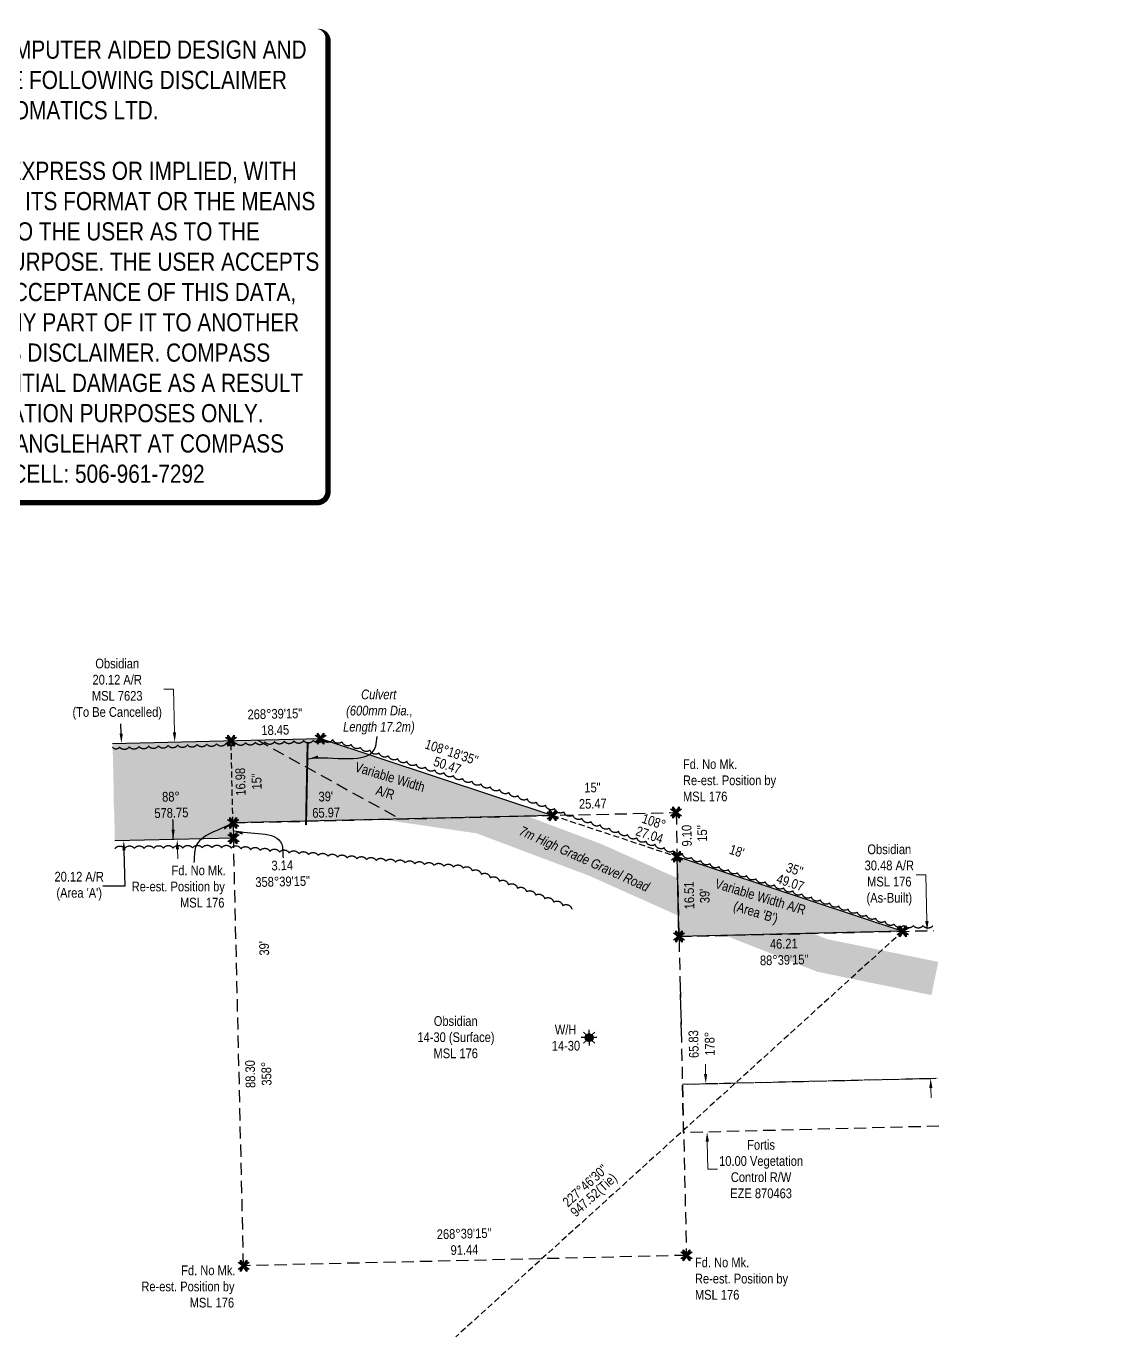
# Model space of a CAD drawing. Extents: x 612509 to 614761, y 5882766 to 5884353.
# Drawn here: x 613635 to 614761, y 5883001 to 5884353 of the extents above; entities that cross this region are included whole.
import ezdxf
from ezdxf.enums import TextEntityAlignment as Align

# ---------------------------------------------------------------- set-up
doc = ezdxf.new("R2010")
doc.units = 0
doc.header["$LTSCALE"] = 5
doc.header["$PDSIZE"] = 0.5
for name, pattern in [('0', [1, 1, 0]), ('foc-ACCESSROAD', [3.75, 2.5, -1.25]), ('foc-FLOWLINE', [3.75, 2.5, -1.25]), ('foc-TIELINE', [1.875, 1.25, -0.625]), ('foc-TRAV', [1.875, 1.25, -0.625])]:
    doc.linetypes.add(name, pattern=pattern)
doc.layers.get('Defpoints').update_dxf_attribs({"color": 9})
for name, color, linetype in [('AS-ROADS', 254, 'Continuous'), ('C-AR', 13, 'foc-ACCESSROAD'), ('C-FLOWLINE', 13, 'foc-FLOWLINE'), ('C-WS', 13, 'foc-ACCESSROAD'), ('C-WS-S', 8, 'Continuous'), ('F-EZE', 190, 'foc-FLOWLINE'), ('L-BD', 7, 'Continuous'), ('L-MON', 1, 'Continuous'), ('L-TIE', 7, 'foc-TIELINE'), ('P-PROPOSED', 10, 'Continuous'), ('P-PROPOSED-H', 21, 'Continuous'), ('P-TRAV', 4, 'foc-TRAV'), ('P-TXT', 4, 'Continuous'), ('T-BUSH', 110, '0')]:
    doc.layers.add(name, color=color, linetype=linetype)
for name, color, linetype, lineweight in [('C-AR-T', 13, 'Continuous', 9), ('C-WS-T', 13, 'Continuous', 9), ('F-EZE-T', 190, 'Continuous', 9), ('T-TEXT', 48, 'Continuous', 18)]:
    doc.layers.add(name, color=color, linetype=linetype, lineweight=lineweight)
doc.layers.add('DISCLAIMER', color=7, linetype='Continuous', plot=False)
doc.styles.add('100L', font='ARIALN.TTF', dxfattribs={"height": 11})
doc.styles.add('80', font='ARIALN.TTF', dxfattribs={"height": 10})
doc.styles.add('80CG', font='ARIALN.TTF', dxfattribs={"height": 10})
doc.styles.add('80L', font='ARIALN.TTF', dxfattribs={"height": 10})
doc.styles.get("Standard").update_dxf_attribs({"font": 'ARIALN.TTF'})
doc.dimstyles.new('Compass 5 000', dxfattribs={"dimscale": 5, "dimtxt": 9, "dimasz": 2, "dimexe": 0.2, "dimexo": 0.0625, "dimgap": 0.5, "dimtad": 0, "dimtih": 1, "dimtoh": 1, "dimzin": 0, "dimdsep": 46, "dimtxsty": '80CG', "dimcen": 0.1, "dimse1": 1, "dimse2": 1, "dimclrd": 256, "dimclrt": 256, "dimaunit": 1, "dimadec": 4, "dimazin": 0, "dimtfac": 0.06, "dimtofl": 0, "dimtmove": 0, "dimatfit": 1, "dimfxl": 0.2, "dimtolj": 1, "dimtzin": 0, "dimlwd": -1, "dimarcsym": 0})

# ---------------------------------------------------------------- blocks, each defined once
blk = doc.blocks.new('*D531')
at = {"layer": 'Defpoints', "color": 0, "transparency": 16777216}
for p in [(614759.7, 5883272.6), (614337.2, 5883211.9), (614760.9, 5883222.6)]:
    blk.add_point(p, dxfattribs=at)
at = {"layer": 'F-EZE-T', "transparency": 16777216}
for p, q in [((614335.6, 5883272), (614335.4, 5883282)), ((614337.4, 5883201.9), (614338.1, 5883173.7)), ((614338.1, 5883173.7), (614348.1, 5883173.7))]:
    blk.add_line(p, q, dxfattribs=at)
for points in [[(614337.3, 5883272), (614334, 5883271.9), (614335.9, 5883262)], [(614339.1, 5883202), (614335.7, 5883201.9), (614337.2, 5883211.9)]]:
    blk.add_solid(points, dxfattribs=at)
at = {"layer": 'F-EZE-T', "transparency": 16777216, "insert": (614392.9, 5883173.7), "char_height": 10, "attachment_point": 5, "style": '80CG'}
blk.add_mtext('\\A1;Fortis\\P10.00 Vegetation\\PControl R/W\\PEZE 870463', dxfattribs=at)
blk = doc.blocks.new('GAS')
h = blk.add_hatch(color=255)
h.dxf.hatch_style = 1
edge = h.paths.add_edge_path()
edge.add_arc((0, 0), 0.9, 0, 360)
for p, q in [((-0.81, 0), (-1.62, 0)), ((-0.57, 0.57), (-1.14, 1.14)), ((0, 0.81), (0, 1.62)), ((0.57, 0.57), (1.14, 1.14)), ((1.62, 0), (0.81, 0)), ((-0.57, -0.57), (-1.14, -1.14)), ((0, -0.81), (0, -1.62)), ((1.14, -1.14), (0.57, -0.57))]:
    blk.add_line(p, q)
blk.add_circle((0, 0), 0.8)
blk = doc.blocks.new('TEMP')
h = blk.add_hatch(color=255)
h.dxf.hatch_style = 1
h.paths.add_polyline_path([(0, 0.25), (-0.67, 1.15), (-0.67, 0.67), (-1.15, 0.67), (-0.25, 0), (-1.15, -0.67), (-0.67, -0.67), (-0.67, -1.15), (0, -0.25), (0.67, -1.15), (0.67, -0.67), (1.15, -0.67), (0.25, 0), (1.15, 0.67), (0.67, 0.67), (0.67, 1.15)])
h.paths.add_polyline_path([(0.57, 0.85), (0.57, 0.57), (0.85, 0.57), (0.08, 0), (0.85, -0.57), (0.57, -0.57), (0.57, -0.85), (0, -0.08), (-0.57, -0.85), (-0.57, -0.57), (-0.85, -0.57), (-0.08, 0), (-0.85, 0.57), (-0.57, 0.57), (-0.57, 0.85), (0, 0.08)], flags=16)
h = blk.add_hatch(color=1)
h.dxf.hatch_style = 1
h.paths.add_polyline_path([(0, 0.08), (-0.57, 0.85), (-0.57, 0.57), (-0.85, 0.57), (-0.08, 0), (-0.85, -0.57), (-0.57, -0.57), (-0.57, -0.85), (0, -0.08), (0.57, -0.85), (0.57, -0.57), (0.85, -0.57), (0.08, 0), (0.85, 0.57), (0.57, 0.57), (0.57, 0.85)])
at = {"color": 1}
for p, q in [((-0.08, 0), (0.08, 0)), ((0, 0.08), (0, -0.08))]:
    blk.add_line(p, q, dxfattribs=at)
at = {"color": 255, "flags": 128}
blk.add_lwpolyline([(-0.25, 0), (-1.15, 0.67), (-0.67, 0.67), (-0.67, 1.15), (0, 0.25), (0.67, 1.15), (0.67, 0.67), (1.15, 0.67), (0.25, 0), (1.15, -0.67), (0.67, -0.67), (0.67, -1.15), (0, -0.25), (-0.67, -1.15), (-0.67, -0.67), (-1.15, -0.67)], close=True, dxfattribs=at)
at = {"color": 1, "flags": 128}
blk.add_lwpolyline([(-0.08, 0), (-0.85, 0.57), (-0.57, 0.57), (-0.57, 0.85), (0, 0.08), (0.57, 0.85), (0.57, 0.57), (0.85, 0.57), (0.08, 0), (0.85, -0.57), (0.57, -0.57), (0.57, -0.85), (0, -0.08), (-0.57, -0.85), (-0.57, -0.57), (-0.85, -0.57)], close=True, dxfattribs=at)
blk = doc.blocks.new('*D537')
at = {"layer": 'C-AR-T', "transparency": 16777216}
for p, q in [((614562.9, 5883477.2), (614552.9, 5883477.2)), ((614564, 5883429.7), (614562.9, 5883477.2)), ((614568, 5883257.4), (614568.3, 5883247.4))]:
    blk.add_line(p, q, dxfattribs=at)
for points in [[(614565.7, 5883429.8), (614562.3, 5883429.7), (614564.2, 5883419.7)], [(614569.7, 5883257.4), (614566.4, 5883257.3), (614567.8, 5883267.4)]]:
    blk.add_solid(points, dxfattribs=at)
at = {"layer": 'Defpoints', "color": 0, "transparency": 16777216}
for p in [(614552.2, 5883419.4), (614564.2, 5883419.7), (614555.8, 5883267.1)]:
    blk.add_point(p, dxfattribs=at)
at = {"layer": 'C-AR-T', "transparency": 16777216, "insert": (614525.2, 5883477.2), "char_height": 10, "attachment_point": 5, "style": '80CG'}
blk.add_mtext('\\A1;Obsidian\\P30.48 A/R\\PMSL 176\\P(As-Built)', dxfattribs=at)
blk = doc.blocks.new('Disclaimer_Legal')
at = {"layer": 'DISCLAIMER', "color": 254, "flags": 128}
blk.add_lwpolyline([(-3612.9, -1104.6, 37.5, 37.5, 0), (4096.1, -1104.6, 37.5, 37.5, 0.414214), (4171.1, -1029.6, 37.5, 37.5, 0), (4171.1, 2078.7, 37.5, 0, 0.414214), (4096.1, 2153.7, 0, 0, 0), (-3612.9, 2153.7, 0, 0, 0.414214), (-3687.9, 2078.7, 0, 0, 0), (-3687.9, -1029.6, 0, 37.5, 0.414214)], format="xyseb", close=True, dxfattribs=at)
at = {"layer": 'DISCLAIMER', "color": 254, "insert": (241.6, 533.9), "char_height": 125, "width": 7717.568, "attachment_point": 5, "style": '80'}
blk.add_mtext('NOTICE TO THE CORPORATION, PERSON &/OR PERSONS REGARDING THIS COMPUTER AIDED DESIGN AND DRAFTING (CADD) FILES. ACCEPTANCE OF THE CADD DATA IS BASED ON THE FOLLOWING DISCLAIMER WHICH COVERS ALL CADD DATA RECIEVED FROM COMPASS GEOMATICS LTD.\\P{\\fArial Narrow|b1|i0|c0|p34;DISCLAIMER}\\PCOMPASS GEOMATICS LTD. MAKES NO REPRESENTATION OR WARRANTIES, EXPRESS OR IMPLIED, WITH RESPECT TO THE REUSE OF THE DATA PROVIDED HEREWITH, REGARDLESS OF ITS FORMAT OR THE MEANS OF ITS TRANSMISSION. THERE IS NO GUARANTEE OR REPRESENTATION TO THE USER AS TO THE ACCURACY, CURRENCY, SUITABILITY OR RELIABILITY OF THIS DATA FOR ANY PURPOSE. THE USER ACCEPTS THE DATA "AS IS", AND ASSUMES ALL RISKS ASSOCIATED WITH ITS USE. BY ACCEPTANCE OF THIS DATA, THE USER AGREES NOT TO TRANSMIT THIS DATA OR PROVIDE ACCESS OR ANY PART OF IT TO ANOTHER PARTY UNLESS THE USER SHALL INCLUDE WITH THE DATA A COPY OF THIS DISCLAIMER. COMPASS GEOMATICS LTD. ASSUMES NO RESPONSIBILITY FOR ACTUAL OR CONSEQUENTIAL DAMAGE AS A RESULT OF ANY USER\'S RELIANCE ON THIS DATA. THIS CADD FILE IS FOR ILLUSTRATION PURPOSES ONLY.\\PIF YOU REQUIRE MORE ACCURATE INFORMATION, PLEASE CONTACT DARCI ANGLEHART AT COMPASS GEOMATICS LTD. VIA EMAIL: darci.anglehart@compassgeomatics.ca OR CELL: 506-961-7292', dxfattribs=at)

msp = doc.modelspace()

# ---------------------------------------------------------------- hatches: boundary and pattern name
at = {"layer": 'P-PROPOSED-H'}
h = msp.add_hatch(color=256, dxfattribs=at)
h.dxf.hatch_style = 1
h.paths.add_polyline_path([(613723.834, 5883612.853), (613726.196, 5883512.335), (613848.649, 5883515.213), (613848.28, 5883530.9), (614177.935, 5883538.649), (613938.451, 5883617.897)])
h = msp.add_hatch(color=256, dxfattribs=at)
h.dxf.hatch_style = 1
h.paths.add_polyline_path([(614306.247, 5883496.188), (614539.094, 5883419.136), (614308.186, 5883413.708)])

# ---------------------------------------------------------------- linework, layer by layer
at = {"layer": 'AS-ROADS', "const_width": 35}
msp.add_lwpolyline([(613724.94, 5883565.793), (613845.754, 5883566.804), (613905.304, 5883566.474), (614103.819, 5883537.199), (614222.129, 5883492.639), (614338.364, 5883440.574), (614455.944, 5883394.179), (614572.18, 5883370.404)], dxfattribs=at)
at = {"layer": 'C-AR'}
for p, q in [((614308.186, 5883413.708), (614570.933, 5883419.884)), ((614311.767, 5883261.35), (614574.514, 5883267.526))]:
    msp.add_line(p, q, dxfattribs=at)
at = {"layer": 'C-AR-T'}
for p, q in [((613786.587, 5883668.87), (613776.587, 5883668.87)), ((613787.709, 5883624.357), (613786.587, 5883668.87)), ((613790.749, 5883503.745), (613791.001, 5883493.748))]:
    msp.add_line(p, q, dxfattribs=at)
for points in [[(613789.375, 5883624.399), (613786.043, 5883624.315), (613787.961, 5883614.36)], [(613792.415, 5883503.787), (613789.083, 5883503.703), (613790.497, 5883513.742)]]:
    msp.add_solid(points, dxfattribs=at)
at = {"layer": 'C-FLOWLINE'}
msp.add_line((614310.941, 5883313.03), (614309.673, 5883363.294), dxfattribs=at)
at = {"layer": 'C-WS', "flags": 128}
msp.add_lwpolyline([(613872.963, 5883616.501), (614020.683, 5883534.952)], dxfattribs=at)
at = {"layer": 'C-WS'}
msp.add_lwpolyline([(613859.02, 5883074.002), (613848.28, 5883530.9), (614305.178, 5883541.64), (614315.918, 5883084.741)], close=True, dxfattribs=at)
at = {"layer": 'F-EZE', "flags": 128}
msp.add_lwpolyline([(614576.327, 5883217.977), (614313.03, 5883211.337), (614311.767, 5883261.35), (614574.514, 5883267.526)], dxfattribs=at)
at = {"layer": 'L-TIE'}
msp.add_line((614539.094, 5883419.136), (614078.071, 5883000.726), dxfattribs=at)
at = {"layer": 'P-PROPOSED'}
msp.add_lwpolyline([(613723.834, 5883612.853), (613938.451, 5883617.897), (614177.935, 5883538.649), (613848.28, 5883530.9), (613848.649, 5883515.213), (613726.196, 5883512.335)], dxfattribs=at)
msp.add_lwpolyline([(614306.247, 5883496.188), (614539.094, 5883419.136), (614308.186, 5883413.708)], close=True, dxfattribs=at)
at = {"layer": 'P-TRAV'}
for p, q in [((613848.049, 5883530.894), (613846.055, 5883615.726)), ((614177.935, 5883538.649), (614306.247, 5883496.188))]:
    msp.add_line(p, q, dxfattribs=at)
at = {"layer": 'P-TXT'}
for p, q in [((613732.734, 5883623.061), (613732.499, 5883633.054)), ((613735.567, 5883502.556), (613736.435, 5883465.613)), ((613736.435, 5883465.613), (613713.819, 5883465.613))]:
    msp.add_line(p, q, dxfattribs=at)
for points in [[(613734.4, 5883623.1), (613731.069, 5883623.022), (613732.969, 5883613.067)], [(613737.232, 5883502.595), (613733.901, 5883502.517), (613735.332, 5883512.55)]]:
    msp.add_solid(points, dxfattribs=at)
at = {"layer": 'T-BUSH', "flags": 128}
for points in [[(614570.026, 5883424.833, -0.52056705), (614560.027, 5883424.945, -0.52056705), (614550.027, 5883425.057, -0.52056705), (614540.028, 5883425.17, -0.52056705), (614530.208, 5883426.364, -0.52056705), (614520.709, 5883429.49, -0.52056705), (614511.211, 5883432.617, -0.52056705), (614501.712, 5883435.743, -0.52056705), (614492.213, 5883438.869, -0.52056705), (614482.714, 5883441.995, -0.52056705), (614473.216, 5883445.122, -0.52056705), (614463.717, 5883448.248, -0.52056705), (614454.218, 5883451.374, -0.52056705), (614444.719, 5883454.501, -0.52056705), (614435.221, 5883457.627, -0.52056705), (614425.722, 5883460.753, -0.52056705), (614416.223, 5883463.879, -0.52056705), (614406.724, 5883467.006, -0.52056705), (614397.226, 5883470.132, -0.52056705), (614387.727, 5883473.258, -0.52056705), (614378.228, 5883476.384, -0.52056705), (614368.729, 5883479.511, -0.52056705), (614359.231, 5883482.637, -0.52056705), (614349.732, 5883485.763, -0.52056705), (614340.233, 5883488.89, -0.52056705), (614330.734, 5883492.016, -0.52056705), (614321.289, 5883495.299, -0.52056705), (614311.868, 5883498.653, -0.52056705), (614302.448, 5883502.007, -0.52056705), (614293.027, 5883505.361, -0.52056705), (614283.606, 5883508.715, -0.52056705), (614274.185, 5883512.068, -0.52056705), (614264.764, 5883515.422, -0.52056705), (614255.344, 5883518.776, -0.52056705), (614245.923, 5883522.13, -0.52056705), (614236.502, 5883525.484, -0.52056705), (614227.081, 5883528.838, -0.52056705), (614217.66, 5883532.192, -0.52056705), (614208.24, 5883535.545, -0.52056705), (614198.819, 5883538.899, -0.52056705), (614189.398, 5883542.253, -0.52056705), (614179.977, 5883545.607, -0.52056705), (614170.556, 5883548.961, -0.52056705), (614161.136, 5883552.315, -0.52056705), (614151.715, 5883555.669, -0.52056705), (614142.294, 5883559.023, -0.52056705), (614132.843, 5883562.286, -0.52056705), (614123.276, 5883565.195, -0.52056705), (614113.708, 5883568.104, -0.52056705), (614104.141, 5883571.013, -0.52056705), (614094.573, 5883573.922, -0.52056705), (614085.005, 5883576.83, -0.52056705), (614075.438, 5883579.739, -0.52056705), (614065.87, 5883582.648, -0.52056705), (614056.303, 5883585.557, -0.52056705), (614046.735, 5883588.466, -0.52056705), (614037.168, 5883591.375, -0.52056705), (614027.6, 5883594.283, -0.52056705), (614018.032, 5883597.192, -0.52056705), (614008.465, 5883600.101, -0.52056705), (613998.897, 5883603.01, -0.52056705), (613989.33, 5883605.919, -0.52056705), (613979.762, 5883608.827, -0.52056705), (613970.194, 5883611.736, -0.52056705), (613960.627, 5883614.645, -0.52056705), (613950.965, 5883616.832, -0.52056705), (613940.971, 5883616.48, -0.52056705), (613930.977, 5883616.129, -0.52056705), (613920.983, 5883615.777, -0.52056705), (613910.99, 5883615.425, -0.52056705), (613900.996, 5883615.073, -0.52056705), (613891.002, 5883614.722, -0.52056705), (613881.008, 5883614.37, -0.52056705), (613871.014, 5883614.018, -0.52056705), (613861.021, 5883613.666, -0.52056705), (613851.027, 5883613.315, -0.52056705), (613841.033, 5883612.963, -0.52056705), (613831.039, 5883612.611, -0.52056705), (613821.045, 5883612.259, -0.52056705), (613811.052, 5883611.908, -0.52056705), (613801.058, 5883611.556, -0.52056705), (613791.064, 5883611.204, -0.52056705), (613781.07, 5883610.852, -0.52056705), (613771.076, 5883610.501, -0.52056705), (613761.082, 5883610.149, -0.52056705), (613751.089, 5883609.797, -0.52056705), (613741.095, 5883609.445, -0.52056705), (613731.101, 5883609.094, -0.52056705), (613723.893, 5883608.84, -0.52056705)], [(613726.338, 5883504.435, -0.52056705), (613736.338, 5883504.525, -0.52056705), (613746.337, 5883504.614, -0.52056705), (613756.337, 5883504.704, -0.52056705), (613766.337, 5883504.793, -0.52056705), (613776.336, 5883504.882, -0.52056705), (613786.336, 5883504.972, -0.52056705), (613796.335, 5883505.061, -0.52056705), (613806.335, 5883505.15, -0.52056705), (613816.335, 5883505.24, -0.52056705), (613826.334, 5883505.329, -0.52056705), (613836.334, 5883505.418, -0.52056705), (613846.318, 5883505.103, -0.52056705), (613856.281, 5883504.245, -0.52056705), (613866.244, 5883503.386, -0.52056705), (613876.207, 5883502.527, -0.52056705), (613886.17, 5883501.668, -0.52056705), (613896.133, 5883500.809, -0.52056705), (613906.096, 5883499.95, -0.52056705), (613916.059, 5883499.091, -0.52056705), (613926.022, 5883498.232, -0.52056705), (613935.985, 5883497.373, -0.52056705), (613945.948, 5883496.515, -0.52056705), (613955.911, 5883495.656, -0.52056705), (613965.874, 5883494.797, -0.52056705), (613975.837, 5883493.938, -0.52056705), (613985.8, 5883493.079, -0.52056705), (613995.764, 5883492.22, -0.52056705), (614005.727, 5883491.361, -0.52056705), (614015.69, 5883490.502, -0.52056705), (614025.653, 5883489.643, -0.52056705), (614035.616, 5883488.785, -0.52056705), (614045.579, 5883487.926, -0.52056705), (614055.542, 5883487.067, -0.52056705), (614065.505, 5883486.208, -0.52056705), (614075.468, 5883485.349, -0.52056705), (614085.431, 5883484.49, -0.52056705), (614094.907, 5883481.52, -0.52056705), (614104.241, 5883477.93, -0.52056705), (614113.574, 5883474.34, -0.52056705), (614122.908, 5883470.75, -0.52056705), (614132.241, 5883467.161, -0.52056705), (614141.574, 5883463.571, -0.52056705), (614150.908, 5883459.981, -0.52056705), (614160.241, 5883456.391, -0.52056705), (614169.575, 5883452.801, -0.52056705), (614178.908, 5883449.212, -0.52056705), (614188.242, 5883445.622, -0.52056705), (614197.654, 5883442.002, -0.52056705)]]:
    msp.add_lwpolyline(points, format="xyb", dxfattribs=at)
at = {"layer": 'T-TEXT', "const_width": 1.999, "flags": 128}
msp.add_lwpolyline([(613923.414, 5883528.604), (613925.114, 5883614.549)], dxfattribs=at)

# ---------------------------------------------------------------- block references
at = {"layer": 'C-WS-S', "xscale": 4.99808, "yscale": 4.99808, "zscale": 4.99808}
msp.add_blockref('GAS', (614215.519, 5883309.384), dxfattribs=at)
at = {"layer": 'L-MON'}
for p, xscale, yscale, zscale in [((613846.055, 5883615.726), 5, 5, 5), ((613938.451, 5883617.897), 5, 5, 5), ((613848.28, 5883530.9), 4.99808, 4.99808, 4.99808), ((614177.935, 5883538.649), 4.99808, 4.99808, 4.99808), ((614305.178, 5883541.64), 4.99808, 4.99808, 4.99808), ((613848.649, 5883515.213), 4.99808, 4.99808, 4.99808), ((614306.247, 5883496.188), 4.99808, 4.99808, 4.99808), ((614308.186, 5883413.708), 5, 5, 5), ((614539.094, 5883419.136), 4.99808, 4.99808, 4.99808), ((614315.918, 5883084.741), 5, 5, 5), ((613859.02, 5883074.002), 5, 5, 5)]:
    msp.add_blockref('TEMP', p, dxfattribs=dict(at, xscale=xscale, yscale=yscale, zscale=zscale))
at = {"layer": 'T-TEXT', "xscale": 0.15, "yscale": 0.15, "zscale": 0.15}
msp.add_blockref('Disclaimer_Legal', (613320.415, 5884027.07), dxfattribs=at)

# ---------------------------------------------------------------- texts
at = {"layer": 'C-AR-T', "insert": (613728.619, 5883668.87), "char_height": 10, "attachment_point": 5, "style": '80CG'}
msp.add_mtext('\\A1;Obsidian\\P20.12 A/R\\PMSL 7623\\P(To Be Cancelled)', dxfattribs=at)
at = {"layer": 'C-WS-T', "char_height": 9.99616, "attachment_point": 1, "style": '100L'}
for s, insert in [('\\pi21.539;Obsidian\\P\\pi4.6286;14-30 (Surface)\\P\\pi21.229;MSL 176', (614033.701, 5883331.507)), ('\\pi32.875;W/H\\P\\pi29.701;14-30', (614147.231, 5883322.664))]:
    msp.add_mtext_dynamic_manual_height_columns(s, width=86.89445, gutter_width=55, heights=[60.258], dxfattribs=dict(at, insert=insert))
at = {"layer": 'L-BD', "style": '80L'}
for s, height, rotation, p in [("108°18'35''", 9.99616, 341.6898, (614073.726, 5883603.898)), ('50.47', 9.9962, 341.6898, (614069.251, 5883590.374)), ("227°46'30''", 9.99616, 42.2322, (614211.366, 5883156.764)), ('947.52(Tie)', 9.99616, 42.2322, (614220.94, 5883146.217))]:
    msp.add_text(s, height=height, rotation=rotation, dxfattribs=at).set_placement(p, align=Align.MIDDLE)
at = {"layer": 'L-BD'}
for s, p in [('108°', (614282.336, 5883532.195)), ('27.04', (614277.861, 5883518.672)), ("18'", (614367.935, 5883501.852)), ("35''", (614427.575, 5883482.939)), ('49.07', (614423.1, 5883469.415))]:
    msp.add_text(s, height=9.9962, rotation=341.689844, dxfattribs=at).set_placement(p, align=Align.MIDDLE_CENTER)
for s, p in [('9.10', (614321.46, 5883506.766)), ("15''", (614337.311, 5883511.654)), ('16.51', (614324.022, 5883441.902)), ("39'", (614339.913, 5883448.208)), ("39'", (613885.357, 5883394.193))]:
    msp.add_text(s, height=9.9962, rotation=91.346513, dxfattribs=at).set_placement(p)
at = {"layer": 'L-BD', "attachment_point": 2}
for s, insert, char_height, width, rotation in [('268°39\'15" \\P18.45', (613891.16, 5883648.456), 9.99616, 50.28185, 1.346513), ('16.98\\P15" ', (613850.762, 5883573.267), 9.9962, 23.4737, 91.346513), ('88°\\P578.75', (613783.986, 5883563.015), 9.9962, 50.28185, 1.346502), ("39'\\P65.97", (613943.69, 5883563.195), 9.9962, 50.28185, 1.346513), ('15"\\P25.47', (614218.826, 5883572.429), 9.9962, 50.28185, 1.346513), ('3.14\\P358°39\'15" ', (613898.795, 5883492.132), 9.99616, 37.97461, 1.346513), ('46.21\\P88°39\'15" ', (614416.232, 5883411.235), 9.9962, 25.37017, 1.346513), ('65.83\\P178°', (614318.29, 5883302.555), 9.9962, 25.37017, 91.346513), ('88.30\\P358°', (613860.894, 5883271.7), 9.9962, 23.4737, 91.346513), ('268°39\'15" 91.44', (614086.388, 5883112.126), 9.99616, 25.37017, 1.346513)]:
    msp.add_mtext(s, dxfattribs=dict(at, insert=insert, char_height=char_height, width=width, rotation=rotation))
at = {"layer": 'L-MON', "char_height": 9.99616, "attachment_point": 1, "style": '100L'}
for s, insert in [('{\\fArial Narrow|b0|i0|c0|p2;Fd. No Mk.\\PRe-est. Position by\\PMSL 176}', (614312.304, 5883596.537)), ('\\pi42.092;{\\fArial Narrow|b0|i0|c0|p2;Fd. No Mk.\\P\\pi1.0165;Re-est. Position by\\P\\pi47.677; MSL 176}', (613742.543, 5883486.978)), ('\\pi42.092;{\\fArial Narrow|b0|i0|c0|p2;Fd. No Mk.\\P\\pi1.0165;Re-est. Position by\\P\\pi47.677; MSL 176}', (613752.524, 5883074.301)), ('{\\fArial Narrow|b0|i0|c0|p2;Fd. No Mk.\\PRe-est. Position by\\PMSL 176}', (614324.657, 5883082.416))]:
    msp.add_mtext_dynamic_manual_height_columns(s, width=96.15048, gutter_width=55, heights=[0], dxfattribs=dict(at, insert=insert))
at = {"layer": 'P-TXT', "insert": (614007.563, 5883570.263), "char_height": 9.99616, "attachment_point": 5, "rotation": 343.089191, "style": '80CG'}
msp.add_mtext('\\A1;Variable Width\\PA/R', dxfattribs=at)
at = {"layer": 'P-TXT', "insert": (613689.392, 5883465.613), "char_height": 9.99616, "attachment_point": 5, "style": '80CG'}
msp.add_mtext("\\A1;20.12 A/R\\P(Area 'A')", dxfattribs=at)
at = {"layer": 'P-TXT', "insert": (614389.425, 5883445.348), "char_height": 9.99616, "width": 96.6795, "attachment_point": 5, "rotation": 343.089191, "style": '80CG'}
msp.add_mtext("\\A1;Variable Width A/R\\P(Area 'B')", dxfattribs=at)
at = {"layer": 'T-TEXT', "insert": (613946.782, 5883668.49), "char_height": 9.99616, "attachment_point": 1, "style": '100L'}
msp.add_mtext_dynamic_manual_height_columns('\\pi33.481;{\\fArial Narrow|b0|i1|c0|p34;Culvert\\P\\pi18.02;(600mm Dia.,\\P\\pi14.914;Length 17.2m)}', width=102.63798, gutter_width=55, heights=[0], dxfattribs=at)
at = {"layer": 'T-TEXT', "insert": (614145.755, 5883528.44), "char_height": 9.99616, "attachment_point": 1, "rotation": 335.87102, "style": '100L'}
msp.add_mtext_dynamic_manual_height_columns('\\pi0.77349;{\\fArial Narrow|b0|i1|c0|p34;7m High Grade Gravel Road}', width=145.8367, gutter_width=55, heights=[0], dxfattribs=at)

# ---------------------------------------------------------------- dimensions: what is measured, and where the dimension line sits
at = {"layer": 'C-AR-T'}
dim = msp.add_linear_dim(base=(614564.223, 5883419.726), p1=(614555.77, 5883267.086), p2=(614552.188, 5883419.444), angle=91.346513, text='Obsidian\\P30.48 A/R\\PMSL 176\\P(As-Built)', dimstyle='Compass 5 000', dxfattribs=at)
dim.commit()
dim.dimension.update_dxf_attribs({"geometry": '*D537', "text_midpoint": (614525.206, 5883477.162), "dimtype": 161})
at = {"layer": 'F-EZE-T'}
dim = msp.add_linear_dim(base=(614337.157, 5883211.946), p1=(614759.664, 5883272.645), p2=(614760.926, 5883222.632), angle=271.444542, text='Fortis\\P10.00 Vegetation\\PControl R/W\\PEZE 870463', dimstyle='Compass 5 000', dxfattribs=at)
dim.commit()
dim.dimension.update_dxf_attribs({"geometry": '*D531', "text_midpoint": (614392.922, 5883173.729), "dimtype": 161})

# ---------------------------------------------------------------- leaders
at = {"layer": 'L-BD', "path_type": 1}
for points in [[(613786.436, 5883513.989), (613786.153, 5883534.499)], [(613848.465, 5883523.057), (613898.334, 5883509.051), (613899.767, 5883494.893)]]:
    msp.add_leader(points, dimstyle='Compass 5 000', override={"dimgap": 0.5, "dimtad": 0}, dxfattribs=at)
at = {"layer": 'L-MON', "path_type": 1}
msp.add_leader([(613846.998, 5883530.968), (613809.519, 5883505.955), (613807.651, 5883490.026)], dimstyle='Compass 5 000', override={"dimgap": 0.5, "dimtad": 0}, dxfattribs=at)
at = {"layer": 'T-TEXT', "path_type": 1}
msp.add_leader([(613926.052, 5883596.959), (613995.341, 5883610.017), (613996.76, 5883620.235)], dimstyle='Compass 5 000', override={"dimgap": 0.5, "dimtad": 0}, dxfattribs=at)

doc.saveas('drawing.dxf')
